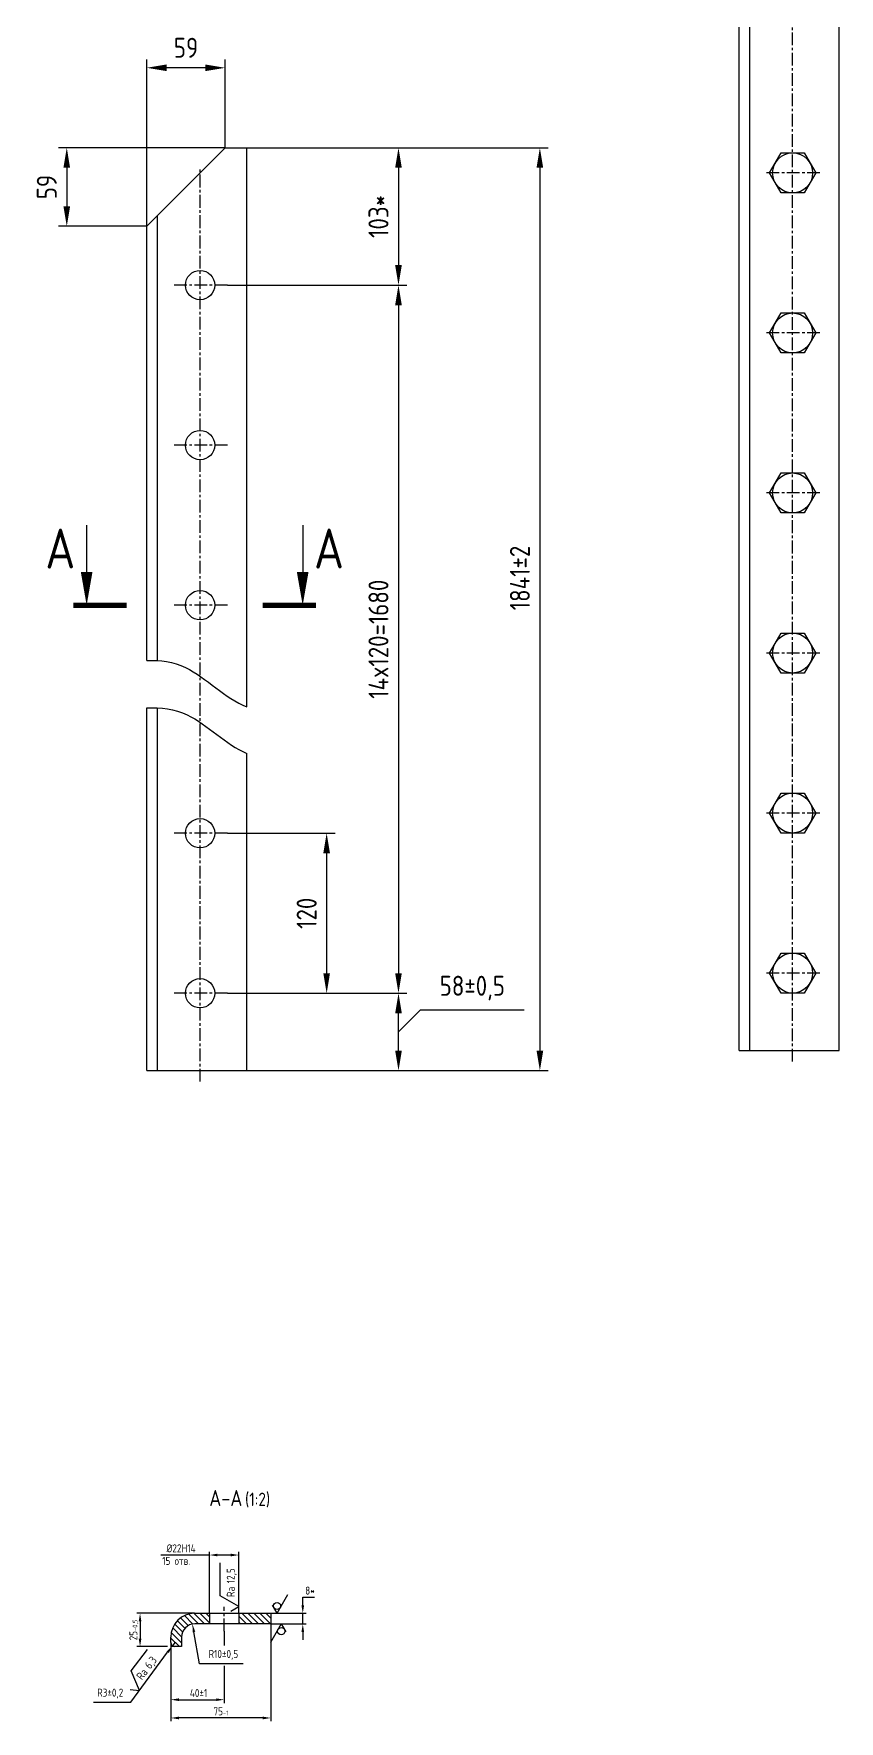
# Model space of a CAD drawing. Header units: millimetres. Extents: x 2257 to 4459, y 1468 to 4205.
# Drawn here: x 3855 to 4459, y 1861 to 3127 of the extents above; entities that cross this region are included whole.
import ezdxf
from ezdxf.enums import TextEntityAlignment as Align

# ---------------------------------------------------------------- set-up
doc = ezdxf.new("R2010")
doc.units = ezdxf.units.MM
doc.header["$LTSCALE"] = 0.3
doc.linetypes.add('CENTER', pattern=[50.8, 31.75, -6.35, 6.35, -6.35])
for name, color, linetype in [('Bord', 1, 'Continuous'), ('Cen', 5, 'CENTER'), ('Cont', 6, 'Continuous'), ('Dim', 7, 'Continuous'), ('Hatch', 2, 'Continuous'), ('Text', 3, 'Continuous'), ('Textb', 6, 'Continuous')]:
    doc.layers.add(name, color=color, linetype=linetype)
doc.styles.add('Style1', font='romans.shx', dxfattribs={"width": 0.8})
doc.dimstyles.new('Lin$0', dxfattribs={"dimtxt": 3, "dimasz": 3, "dimexe": 1.25, "dimexo": 0, "dimgap": 1, "dimtad": 1, "dimtoh": 1, "dimdec": 5, "dimlfac": -1, "dimtxsty": 'Style1', "dimcen": 2.5, "dimclrt": 3, "dimaunit": 1, "dimadec": 0, "dimazin": 0, "dimtfac": 1, "dimtdec": 5, "dimtmove": 0, "dimatfit": 3, "dimldrblk": 'NONE', "dimfxl": 1, "dimarcsym": 0})
doc.dimstyles.new('Lin_5$0', dxfattribs={"dimscale": 5, "dimtxt": 3, "dimasz": 3, "dimexe": 1.25, "dimexo": 0, "dimgap": 1.5, "dimtad": 1, "dimtoh": 1, "dimtxsty": 'Style1', "dimcen": 2.5, "dimclrt": 3, "dimadec": 0, "dimazin": 0, "dimtfac": 1, "dimtmove": 0, "dimatfit": 3, "dimldrblk": 'DOT', "dimfxl": 1, "dimarcsym": 0})
doc.dimstyles.new('Lin_5$4', dxfattribs={"dimscale": 5, "dimtxt": 3, "dimasz": 3, "dimexe": 1.25, "dimexo": 0, "dimgap": 1.5, "dimtad": 1, "dimtoh": 1, "dimtxsty": 'Style1', "dimcen": 2.5, "dimclrt": 3, "dimadec": 0, "dimazin": 0, "dimtfac": 1, "dimtmove": 0, "dimatfit": 3, "dimldrblk": 'DOT', "dimfxl": 1, "dimarcsym": 0})

# ---------------------------------------------------------------- blocks, each defined once
blk = doc.blocks.new('*D65')
at = {"layer": 'Defpoints', "color": 0, "transparency": 16777216}
for p in [(4032.5, 1942.3), (4056.5, 1942.3), (4032.5, 1934.3)]:
    blk.add_point(p, dxfattribs=at)
at = {"layer": 'Dim', "color": 0, "lineweight": -2, "transparency": 16777216}
for p, q in [((4056.5, 1948.3), (4056.5, 1954.3)), ((4056.5, 1954.3), (4065.3, 1954.3)), ((4032.5, 1942.3), (4059, 1942.3)), ((4056.5, 1934.3), (4056.5, 1942.3)), ((4032.5, 1934.3), (4059, 1934.3)), ((4056.5, 1928.3), (4056.5, 1922.3))]:
    blk.add_line(p, q, dxfattribs=at)
at = {"layer": 'Dim', "color": 0, "transparency": 16777216}
for points in [[(4055.5, 1948.3), (4057.5, 1948.3), (4056.5, 1942.3)], [(4055.5, 1928.3), (4057.5, 1928.3), (4056.5, 1934.3)]]:
    blk.add_solid(points, dxfattribs=at)
at = {"layer": 'Dim', "color": 3, "transparency": 16777216, "insert": (4061.9, 1959.3), "char_height": 6, "attachment_point": 5, "style": 'Style1'}
blk.add_mtext('8*', dxfattribs=at)
blk = doc.blocks.new('_None')
blk = doc.blocks.new('sherISO_09')
at = {"layer": 'Text'}
for q in [(4.04, 7), (-1.73, 3)]:
    blk.add_line((0, 0), q, dxfattribs=at)
blk.add_circle((0, 2.71), 1.35, dxfattribs=at)
blk = doc.blocks.new('*D66')
at = {"layer": 'Defpoints', "color": 0, "transparency": 16777216}
for p in [(3986.5, 1986), (3986.5, 1942.3), (4008.5, 1942.3)]:
    blk.add_point(p, dxfattribs=at)
at = {"layer": 'Dim', "color": 0, "lineweight": -2, "transparency": 16777216}
for p, q in [((3986.5, 1942.3), (3986.5, 1988.5)), ((4008.5, 1942.3), (4008.5, 1988.5)), ((3986.5, 1986), (3950, 1986)), ((4002.5, 1986), (3992.5, 1986))]:
    blk.add_line(p, q, dxfattribs=at)
at = {"layer": 'Dim', "color": 0, "transparency": 16777216}
for points in [[(3992.5, 1987), (3992.5, 1985), (3986.5, 1986)], [(4002.5, 1987), (4002.5, 1985), (4008.5, 1986)]]:
    blk.add_solid(points, dxfattribs=at)
at = {"layer": 'Dim', "color": 3, "transparency": 16777216, "insert": (3965.2, 1991), "char_height": 6, "attachment_point": 5, "style": 'Style1'}
blk.add_mtext('%%C22H14', dxfattribs=at)
blk = doc.blocks.new('*D67')
at = {"layer": 'Defpoints', "color": 0, "transparency": 16777216}
for p in [(3957.5, 1920.3), (3997.5, 1901.9), (3997.5, 1877.5)]:
    blk.add_point(p, dxfattribs=at)
at = {"layer": 'Dim', "color": 0, "lineweight": -2, "transparency": 16777216}
for p, q in [((3957.5, 1920.3), (3957.5, 1875)), ((3997.5, 1901.9), (3997.5, 1875)), ((3963.5, 1877.5), (3991.5, 1877.5))]:
    blk.add_line(p, q, dxfattribs=at)
at = {"layer": 'Dim', "color": 0, "transparency": 16777216}
for points in [[(3963.5, 1878.5), (3963.5, 1876.5), (3957.5, 1877.5)], [(3991.5, 1878.5), (3991.5, 1876.5), (3997.5, 1877.5)]]:
    blk.add_solid(points, dxfattribs=at)
at = {"layer": 'Dim', "color": 3, "transparency": 16777216, "insert": (3978.3, 1882.5), "char_height": 6, "attachment_point": 5, "style": 'Style1'}
blk.add_mtext('40±1', dxfattribs=at)
blk = doc.blocks.new('*D68')
at = {"layer": 'Defpoints', "color": 0, "transparency": 16777216}
for p in [(4032.5, 1934.3), (3957.5, 1920.3), (3957.5, 1863.8)]:
    blk.add_point(p, dxfattribs=at)
at = {"layer": 'Dim', "color": 0, "lineweight": -2, "transparency": 16777216}
for p, q in [((4032.5, 1934.3), (4032.5, 1861.3)), ((3957.5, 1920.3), (3957.5, 1861.3)), ((4026.5, 1863.8), (3963.5, 1863.8))]:
    blk.add_line(p, q, dxfattribs=at)
at = {"layer": 'Dim', "color": 0, "transparency": 16777216}
for points in [[(3963.5, 1864.8), (3963.5, 1862.8), (3957.5, 1863.8)], [(4026.5, 1864.8), (4026.5, 1862.8), (4032.5, 1863.8)]]:
    blk.add_solid(points, dxfattribs=at)
at = {"layer": 'Dim', "color": 3, "transparency": 16777216, "insert": (3995.1, 1868.8), "char_height": 6, "attachment_point": 5, "style": 'Style1'}
blk.add_mtext('75{\\H0.58333x;\\S^ -1;}', dxfattribs=at)
blk = doc.blocks.new('sherISO_03')
at = {"layer": 'Text'}
blk.add_line((4.04, 7), (14.12, 7), dxfattribs=at)
blk.add_lwpolyline([(-1.73, 3), (0, 0), (4.04, 7)], dxfattribs=at)
at = {"layer": 'Text', "style": 'Style1', "width": 0.8}
blk.add_text('Ra', height=3, dxfattribs=at).set_placement((3.58, 1.5))
blk.add_attdef('6,3', (8.73, 1.5), '', height=3, dxfattribs=at)
blk = doc.blocks.new('*D69')
at = {"layer": 'Defpoints', "color": 0, "transparency": 16777216}
for p in [(3975, 1942.3), (3934.4, 1917.3), (3953.5, 1917.3)]:
    blk.add_point(p, dxfattribs=at)
at = {"layer": 'Dim', "color": 0, "lineweight": -2, "transparency": 16777216}
for p, q in [((3975, 1942.3), (3931.9, 1942.3)), ((3934.4, 1936.3), (3934.4, 1923.3)), ((3953.5, 1917.3), (3931.9, 1917.3))]:
    blk.add_line(p, q, dxfattribs=at)
at = {"layer": 'Dim', "color": 0, "transparency": 16777216}
for points in [[(3933.4, 1936.3), (3935.4, 1936.3), (3934.4, 1942.3)], [(3933.4, 1923.3), (3935.4, 1923.3), (3934.4, 1917.3)]]:
    blk.add_solid(points, dxfattribs=at)
at = {"layer": 'Dim', "color": 3, "transparency": 16777216, "insert": (3929.4, 1929.8), "char_height": 6, "attachment_point": 5, "rotation": 90, "style": 'Style1'}
blk.add_mtext('25{\\H0.58333x;\\S^ -0,5;}', dxfattribs=at)
blk = doc.blocks.new('ZNAK02')
at = {"layer": 'Textb', "style": 'Style1', "width": 0.8}
blk.add_attdef('А-А', text='', height=6, dxfattribs=at).set_placement((13.92, -0.06), align=Align.RIGHT)
blk.add_attdef('SC(1)', (14.94, -0.06), '', height=5, dxfattribs=at)
blk = doc.blocks.new('sherISO_01')
at = {"layer": 'Text'}
blk.add_line((4.04, 7), (16.36, 7), dxfattribs=at)
blk.add_lwpolyline([(-1.73, 3), (0, 0), (4.04, 7)], dxfattribs=at)
at = {"layer": 'Text', "style": 'Style1', "width": 0.8}
blk.add_text('Ra', height=3, dxfattribs=at).set_placement((3.58, 1.5))
blk.add_attdef('12,5', (8.73, 1.5), '', height=3, dxfattribs=at)
blk = doc.blocks.new('*D70')
at = {"layer": 'Defpoints', "color": 0, "transparency": 16777216}
for p in [(3939.4, 3101.2), (3998.3, 3041.2), (3939.4, 2982.4)]:
    blk.add_point(p, dxfattribs=at)
at = {"layer": 'Dim', "color": 0, "lineweight": -2, "transparency": 16777216}
for p, q in [((3939.4, 2982.4), (3939.4, 3107.5)), ((3983.3, 3101.2), (3954.4, 3101.2)), ((3998.3, 3041.2), (3998.3, 3107.5))]:
    blk.add_line(p, q, dxfattribs=at)
at = {"layer": 'Dim', "color": 0, "transparency": 16777216}
for points in [[(3954.4, 3103.7), (3954.4, 3098.7), (3939.4, 3101.2)], [(3983.3, 3103.7), (3983.3, 3098.7), (3998.3, 3101.2)]]:
    blk.add_solid(points, dxfattribs=at)
at = {"layer": 'Dim', "color": 3, "transparency": 16777216, "insert": (3968.9, 3116.2), "char_height": 15, "attachment_point": 5, "style": 'Style1'}
blk.add_mtext('59', dxfattribs=at)
blk = doc.blocks.new('_Dot')
at = {"color": 0, "linetype": 'ByBlock', "lineweight": -2}
blk.add_line((-0.5, 0), (-1, 0), dxfattribs=at)
at = {"color": 0, "linetype": 'ByBlock', "const_width": 0.5}
blk.add_lwpolyline([(-0.25, 0, 1), (0.25, 0, 1)], format="xyb", close=True, dxfattribs=at)
blk = doc.blocks.new('*D71')
at = {"layer": 'Defpoints', "color": 0, "transparency": 16777216}
for p in [(3998.3, 3041.2), (3879.4, 2982.4), (3939.4, 2982.4)]:
    blk.add_point(p, dxfattribs=at)
at = {"layer": 'Dim', "color": 0, "lineweight": -2, "transparency": 16777216}
for p, q in [((3998.3, 3041.2), (3873.2, 3041.2)), ((3879.4, 3026.2), (3879.4, 2997.4)), ((3939.4, 2982.4), (3873.2, 2982.4))]:
    blk.add_line(p, q, dxfattribs=at)
at = {"layer": 'Dim', "color": 0, "transparency": 16777216}
for points in [[(3876.9, 3026.2), (3881.9, 3026.2), (3879.4, 3041.2)], [(3876.9, 2997.4), (3881.9, 2997.4), (3879.4, 2982.4)]]:
    blk.add_solid(points, dxfattribs=at)
at = {"layer": 'Dim', "color": 3, "transparency": 16777216, "insert": (3864.4, 3011.8), "char_height": 15, "attachment_point": 5, "rotation": 90, "style": 'Style1'}
blk.add_mtext('59', dxfattribs=at)
blk = doc.blocks.new('*D72')
at = {"layer": 'Defpoints', "color": 0, "transparency": 16777216}
for p in [(4014.4, 3041.2), (3999.9, 2938.2), (4128.3, 2938.2)]:
    blk.add_point(p, dxfattribs=at)
at = {"layer": 'Dim', "color": 0, "lineweight": -2, "transparency": 16777216}
for p, q in [((4014.4, 3041.2), (4134.5, 3041.2)), ((4128.3, 3026.2), (4128.3, 2953.2)), ((3999.9, 2938.2), (4134.5, 2938.2))]:
    blk.add_line(p, q, dxfattribs=at)
at = {"layer": 'Dim', "color": 0, "transparency": 16777216}
for points in [[(4125.8, 3026.2), (4130.8, 3026.2), (4128.3, 3041.2)], [(4125.8, 2953.2), (4130.8, 2953.2), (4128.3, 2938.2)]]:
    blk.add_solid(points, dxfattribs=at)
at = {"layer": 'Dim', "color": 3, "transparency": 16777216, "insert": (4113.3, 2989.7), "char_height": 15, "attachment_point": 5, "rotation": 90, "style": 'Style1'}
blk.add_mtext('103*', dxfattribs=at)
blk = doc.blocks.new('*D73')
at = {"layer": 'Defpoints', "color": 0, "transparency": 16777216}
for p in [(3999.9, 2527.2), (3999.9, 2407.2), (4074.4, 2407.2)]:
    blk.add_point(p, dxfattribs=at)
at = {"layer": 'Dim', "color": 0, "lineweight": -2, "transparency": 16777216}
for p, q in [((3999.9, 2527.2), (4080.7, 2527.2)), ((4074.4, 2512.2), (4074.4, 2422.2)), ((3999.9, 2407.2), (4080.7, 2407.2))]:
    blk.add_line(p, q, dxfattribs=at)
at = {"layer": 'Dim', "color": 0, "transparency": 16777216}
for points in [[(4071.9, 2512.2), (4076.9, 2512.2), (4074.4, 2527.2)], [(4071.9, 2422.2), (4076.9, 2422.2), (4074.4, 2407.2)]]:
    blk.add_solid(points, dxfattribs=at)
at = {"layer": 'Dim', "color": 3, "transparency": 16777216, "insert": (4059.4, 2467.2), "char_height": 15, "attachment_point": 5, "rotation": 90, "style": 'Style1'}
blk.add_mtext('120', dxfattribs=at)
blk = doc.blocks.new('*D74')
at = {"layer": 'Defpoints', "color": 0, "transparency": 16777216}
for p in [(3999.9, 2938.2), (3999.9, 2407.2), (4128.3, 2407.2)]:
    blk.add_point(p, dxfattribs=at)
at = {"layer": 'Dim', "color": 0, "lineweight": -2, "transparency": 16777216}
for p, q in [((3999.9, 2938.2), (4134.5, 2938.2)), ((4128.3, 2923.2), (4128.3, 2422.2)), ((3999.9, 2407.2), (4134.5, 2407.2))]:
    blk.add_line(p, q, dxfattribs=at)
at = {"layer": 'Dim', "color": 0, "transparency": 16777216}
for points in [[(4125.8, 2923.2), (4130.8, 2923.2), (4128.3, 2938.2)], [(4125.8, 2422.2), (4130.8, 2422.2), (4128.3, 2407.2)]]:
    blk.add_solid(points, dxfattribs=at)
at = {"layer": 'Dim', "color": 3, "transparency": 16777216, "insert": (4113.3, 2672.7), "char_height": 15, "attachment_point": 5, "rotation": 90, "style": 'Style1'}
blk.add_mtext('14x120=1680', dxfattribs=at)
blk = doc.blocks.new('*D75')
at = {"layer": 'Defpoints', "color": 0, "transparency": 16777216}
for p in [(3999.9, 2407.2), (4128.3, 2407.2), (4014.4, 2349.2)]:
    blk.add_point(p, dxfattribs=at)
at = {"layer": 'Dim', "color": 0, "lineweight": -2, "transparency": 16777216}
for p, q in [((3999.9, 2407.2), (4134.5, 2407.2)), ((4128.3, 2378.2), (4144.8, 2394.7)), ((4128.3, 2364.2), (4128.3, 2392.2)), ((4144.8, 2394.7), (4222.6, 2394.7)), ((4014.4, 2349.2), (4134.5, 2349.2))]:
    blk.add_line(p, q, dxfattribs=at)
at = {"layer": 'Dim', "color": 0, "transparency": 16777216}
for points in [[(4125.8, 2392.2), (4130.8, 2392.2), (4128.3, 2407.2)], [(4125.8, 2364.2), (4130.8, 2364.2), (4128.3, 2349.2)]]:
    blk.add_solid(points, dxfattribs=at)
at = {"layer": 'Dim', "color": 3, "transparency": 16777216, "insert": (4183.7, 2411.1), "char_height": 15, "attachment_point": 5, "style": 'Style1'}
blk.add_mtext('58±0,5', dxfattribs=at)
blk = doc.blocks.new('*D76')
at = {"layer": 'Defpoints', "color": 0, "transparency": 16777216}
for p in [(4014.4, 3041.2), (4014.4, 2349.2), (4234.4, 2349.2)]:
    blk.add_point(p, dxfattribs=at)
at = {"layer": 'Dim', "color": 0, "lineweight": -2, "transparency": 16777216}
for p, q in [((4014.4, 3041.2), (4240.6, 3041.2)), ((4234.4, 3026.2), (4234.4, 2364.2)), ((4014.4, 2349.2), (4240.6, 2349.2))]:
    blk.add_line(p, q, dxfattribs=at)
at = {"layer": 'Dim', "color": 0, "transparency": 16777216}
for points in [[(4231.9, 3026.2), (4236.9, 3026.2), (4234.4, 3041.2)], [(4231.9, 2364.2), (4236.9, 2364.2), (4234.4, 2349.2)]]:
    blk.add_solid(points, dxfattribs=at)
at = {"layer": 'Dim', "color": 3, "transparency": 16777216, "insert": (4219.4, 2718.6), "char_height": 15, "attachment_point": 5, "rotation": 90, "style": 'Style1'}
blk.add_mtext('1841±2', dxfattribs=at)
blk = doc.blocks.new('razrez05')
at = {"layer": 'Text', "const_width": 0.8}
blk.add_lwpolyline([(-2, 0), (6, 0)], dxfattribs=at)
at = {"layer": 'Text'}
blk.add_lwpolyline([(0, 0, 0, 1.76, 0), (0, -5, 1.76, 1.76, 0)], format="xyseb", dxfattribs=at)
blk.add_lwpolyline([(0, -12), (0, -5)], dxfattribs=at)
at = {"layer": 'Textb', "style": 'Style1', "width": 0.8}
blk.add_attdef('А', text='', height=6, dxfattribs=at).set_placement((-1.7, -11.5, 39), align=Align.RIGHT)
blk = doc.blocks.new('razrez06')
at = {"layer": 'Text', "const_width": 0.8}
blk.add_lwpolyline([(2, 0), (-6, 0)], dxfattribs=at)
at = {"layer": 'Text'}
blk.add_lwpolyline([(0, 0, 0, 1.76, 0), (0, -5, 1.76, 1.76, 0)], format="xyseb", dxfattribs=at)
blk.add_lwpolyline([(0, -12), (0, -5)], dxfattribs=at)
at = {"layer": 'Textb', "style": 'Style1', "width": 0.8}
blk.add_attdef('А', (1.7, -11.5), '', height=6, dxfattribs=at)
blk = doc.blocks.new('*D77')
at = {"layer": 'Defpoints', "color": 0, "transparency": 16777216}
for p in [(3958.7, 1917.9), (3960.5, 1920.3)]:
    blk.add_point(p, dxfattribs=at)
at = {"layer": 'Dim', "color": 0, "lineweight": -2, "transparency": 16777216}
for p, q in [((3927.5, 1875.6), (3955.1, 1913.1)), ((3960.5, 1920.3), (3958.7, 1917.9)), ((3899.4, 1875.6), (3927.5, 1875.6))]:
    blk.add_line(p, q, dxfattribs=at)
at = {"layer": 'Dim', "color": 0, "transparency": 16777216}
blk.add_solid([(3954.3, 1913.7), (3956, 1912.5), (3958.7, 1917.9)], dxfattribs=at)
at = {"layer": 'Dim', "color": 3, "transparency": 16777216, "insert": (3912, 1882.1), "char_height": 6, "attachment_point": 5, "style": 'Style1'}
blk.add_mtext('R3±0,2', dxfattribs=at)
blk = doc.blocks.new('*D78')
at = {"layer": 'Defpoints', "color": 0, "transparency": 16777216}
for p in [(3973.7, 1934.2), (3975.5, 1924.3)]:
    blk.add_point(p, dxfattribs=at)
at = {"layer": 'Dim', "color": 0, "lineweight": -2, "transparency": 16777216}
for p, q in [((3979, 1904.5), (3974.8, 1928.3)), ((4011.8, 1904.5), (3979, 1904.5))]:
    blk.add_line(p, q, dxfattribs=at)
at = {"layer": 'Dim', "color": 0, "transparency": 16777216}
blk.add_solid([(3975.8, 1928.5), (3973.8, 1928.1), (3973.7, 1934.2)], dxfattribs=at)
at = {"layer": 'Dim', "color": 3, "transparency": 16777216, "insert": (3996.9, 1911.1), "char_height": 6, "attachment_point": 5, "style": 'Style1'}
blk.add_mtext('R10±0,5', dxfattribs=at)

msp = doc.modelspace()

# ---------------------------------------------------------------- hatches: boundary and pattern name
at = {"layer": 'Hatch'}
h = msp.add_hatch(dxfattribs=at)
h.set_pattern_fill('ANSI31', color=256, angle=-90)
h.set_pattern_definition([(315, (7079.6506, -937.9913), (2.245064, 2.245064), [])])
h.paths.add_polyline_path([(4032.477296, 1942.34715), (4032.477296, 1934.34715), (4008.477296, 1934.34715), (4008.477296, 1942.34715)])
h.paths.add_polyline_path([(3986.477296, 1942.34715), (3986.477296, 1934.34715), (3975.477296, 1934.34715, 0.4142135624), (3965.477296, 1924.34715), (3965.477296, 1917.34715), (3960.477296, 1917.34715, -0.4142135624), (3957.477296, 1920.34715), (3957.477296, 1924.34715, -0.4142135624), (3975.477296, 1942.34715)])

# ---------------------------------------------------------------- linework, layer by layer
at = {"layer": 'Bord'}
for points, knots in [([(3939.4454, 2656.729892), (3949.59066, 2657.256605), (3975.961939, 2653.233051), (3998.179624, 2628.212911), (4014.4454, 2622.073995)], [75.311898421, 75.311898421, 75.311898421, 75.311898421, 107.2652859115, 161.7653728714, 161.7653728714, 161.7653728714, 161.7653728714]), ([(3939.4454, 2621.204126), (3950.030886, 2621.918714), (3976.436662, 2618.21048), (3998.697364, 2593.548733), (4014.4454, 2587.102764)], [74.0292530904, 74.0292530904, 74.0292530904, 74.0292530904, 107.2652859115, 160.3940042778, 160.3940042778, 160.3940042778, 160.3940042778])]:
    msp.add_open_spline(points, degree=3, knots=knots, dxfattribs=at)
at = {"layer": 'Cen'}
for p, q in [((4424.060418, 2356.104017), (4424.060418, 4189.369047)), ((3979.445399, 2340.978123), (3979.445399, 3025.238798)), ((4444.560418, 3022.369047), (4403.560418, 3022.369047)), ((3999.945399, 2938.238798), (3958.945399, 2938.238798)), ((4444.560418, 2902.369047), (4403.560418, 2902.369047)), ((3999.945399, 2818.238798), (3958.945399, 2818.238798)), ((4444.560418, 2782.369047), (4403.560418, 2782.369047)), ((3999.945399, 2698.238798), (3958.945399, 2698.238798)), ((4444.560418, 2662.369047), (4403.560418, 2662.369047)), ((4444.560418, 2542.369047), (4403.560418, 2542.369047)), ((3999.945399, 2527.243153), (3958.945399, 2527.243153)), ((4444.560418, 2422.369047), (4403.560418, 2422.369047)), ((3999.945399, 2407.243153), (3958.945399, 2407.243153)), ((3997.477296, 1928.828733), (3997.477296, 1947.243688))]:
    msp.add_line(p, q, dxfattribs=at)
at = {"layer": 'Cont'}
for p, q in [((4459.060419, 2364.369047), (4459.060419, 4205.369047)), ((4392.060419, 2364.369047), (4392.060419, 4154.54062)), ((4384.060419, 2364.369047), (4384.060419, 4146.54062)), ((3998.273827, 3041.238798), (3939.4454, 2982.410371)), ((3998.273827, 3041.238798), (4014.4454, 3041.238798)), ((4014.4454, 2622.073995), (4014.4454, 3041.238798)), ((4406.73991, 3022.369047), (4415.400164, 3037.369047)), ((4415.400164, 3037.369047), (4432.720672, 3037.369047)), ((4432.720672, 3037.369047), (4441.380926, 3022.369047)), ((4415.400164, 3007.369047), (4406.73991, 3022.369047)), ((4441.380926, 3022.369047), (4432.720672, 3007.369047)), ((4432.720672, 3007.369047), (4415.400164, 3007.369047)), ((3947.4454, 2656.707155), (3947.4454, 2990.410371)), ((3939.4454, 2656.729892), (3939.4454, 2982.410371)), ((4406.73991, 2902.369047), (4415.400164, 2917.369047)), ((4415.400164, 2917.369047), (4432.720672, 2917.369047)), ((4432.720672, 2917.369047), (4441.380926, 2902.369047)), ((4415.400164, 2887.369047), (4406.73991, 2902.369047)), ((4441.380926, 2902.369047), (4432.720672, 2887.369047)), ((4432.720672, 2887.369047), (4415.400164, 2887.369047)), ((4406.73991, 2782.369047), (4415.400164, 2797.369047)), ((4415.400164, 2797.369047), (4432.720672, 2797.369047)), ((4432.720672, 2797.369047), (4441.380926, 2782.369047)), ((4415.400164, 2767.369047), (4406.73991, 2782.369047)), ((4441.380926, 2782.369047), (4432.720672, 2767.369047)), ((4432.720672, 2767.369047), (4415.400164, 2767.369047)), ((4406.73991, 2662.369047), (4415.400164, 2677.369047)), ((4415.400164, 2677.369047), (4432.720672, 2677.369047)), ((4432.720672, 2677.369047), (4441.380926, 2662.369047)), ((4415.400164, 2647.369047), (4406.73991, 2662.369047)), ((4441.380926, 2662.369047), (4432.720672, 2647.369047)), ((4432.720672, 2647.369047), (4415.400164, 2647.369047)), ((3939.4454, 2349.243153), (3939.4454, 2621.204126)), ((3947.4454, 2349.243153), (3947.4454, 2621.317575)), ((4014.4454, 2349.243153), (4014.4454, 2587.102764)), ((4406.73991, 2542.369047), (4415.400164, 2557.369047)), ((4415.400164, 2557.369047), (4432.720672, 2557.369047)), ((4432.720672, 2557.369047), (4441.380926, 2542.369047)), ((4415.400164, 2527.369047), (4406.73991, 2542.369047)), ((4441.380926, 2542.369047), (4432.720672, 2527.369047)), ((4432.720672, 2527.369047), (4415.400164, 2527.369047)), ((4406.73991, 2422.369047), (4415.400164, 2437.369047)), ((4415.400164, 2437.369047), (4432.720672, 2437.369047)), ((4432.720672, 2437.369047), (4441.380926, 2422.369047)), ((4415.400164, 2407.369047), (4406.73991, 2422.369047)), ((4441.380926, 2422.369047), (4432.720672, 2407.369047)), ((4432.720672, 2407.369047), (4415.400164, 2407.369047)), ((4384.060418, 2364.369047), (4459.060418, 2364.369047)), ((3939.445399, 2349.243153), (4014.445399, 2349.243153)), ((3975.477296, 1942.34715), (4032.477296, 1942.34715)), ((3986.477296, 1942.34715), (3986.477296, 1934.34715)), ((4008.477296, 1942.34715), (4008.477296, 1934.34715)), ((4032.477296, 1942.34715), (4032.477296, 1934.34715)), ((3957.477296, 1920.34715), (3957.477296, 1924.34715)), ((3965.477296, 1924.34715), (3965.477296, 1917.34715)), ((4032.477296, 1934.34715), (3975.477296, 1934.34715)), ((3965.477296, 1917.34715), (3960.477296, 1917.34715))]:
    msp.add_line(p, q, dxfattribs=at)
for centre, radius in [((4424.060418, 3022.369047), 15), ((3979.445399, 2938.238798), 11), ((4424.060418, 2902.369047), 15), ((3979.445399, 2818.238798), 11), ((4424.060418, 2782.369047), 15), ((3979.445399, 2698.238798), 11), ((4424.060418, 2662.369047), 15), ((4424.060418, 2542.369047), 15), ((3979.445399, 2527.243153), 11), ((4424.060418, 2422.369047), 15), ((3979.445399, 2407.243153), 11)]:
    msp.add_circle(centre, radius, dxfattribs=at)
for centre, radius, start, end in [((3975.477296, 1924.34715), 18, 90, 180), ((3975.477296, 1924.34715), 10, 90, 180), ((3960.477296, 1920.34715), 3, 180, 270)]:
    msp.add_arc(centre, radius, start, end, dxfattribs=at)
at = {"layer": 'Dim'}
for p, q in [((3997.477296, 1928.828733), (3997.477296, 1918.02357)), ((3954.95895, 1917.34715), (3953.438176, 1917.34715)), ((3960.477296, 1917.34715), (3957.111437, 1917.34715)), ((3957.477296, 1920.34715), (3957.477296, 1914.964549)), ((3997.477296, 1902.905325), (3997.477296, 1901.893468))]:
    msp.add_line(p, q, dxfattribs=at)

# ---------------------------------------------------------------- block references
ref = msp.add_blockref('razrez05', (3894.311108, 2698.238798), dxfattribs=dict(at, xscale=-5, yscale=5, zscale=5, rotation=180))
ref.add_attrib('А', 'А', dxfattribs={"layer": 'Textb', "height": 30, "style": 'Style1', "width": 0.8}).set_placement((3885.811108, 2725.732875, 195), align=Align.RIGHT)
ref = msp.add_blockref('razrez06', (4056.417353, 2698.238798), dxfattribs=dict(at, xscale=-5, yscale=5, zscale=5, rotation=180))
ref.add_attrib('А', 'А', (4064.917353, 2725.738798), dxfattribs={"layer": 'Textb', "height": 30, "style": 'Style1', "width": 0.8})
at = {"layer": 'Dim', "xscale": 2, "yscale": 2, "zscale": 2}
msp.add_blockref('ZNAK02', (3983.301289, 2022.871783), dxfattribs=at).add_auto_attribs({'А-А': 'А-А', 'SC(1)': '(1:2)'})
for name, p, rotation, values in [('sherISO_01', (4008.477296, 1947.356287), 89.99999999999999, {'12,5': '12,5'}), ('sherISO_03', (3933.946876, 1884.278489), 52.82786139696474, {'6,3': '6,3'})]:
    msp.add_blockref(name, p, dxfattribs=dict(at, rotation=rotation)).add_auto_attribs(values)
msp.add_blockref('sherISO_09', (4037.161689, 1942.34715), dxfattribs=at)
at = {"layer": 'Dim', "xscale": 2, "yscale": 2, "zscale": 2, "rotation": 180}
msp.add_blockref('sherISO_09', (4040.325426, 1934.34715), dxfattribs=at)

# ---------------------------------------------------------------- texts
at = {"layer": 'Text', "color": 3, "style": 'Style1', "width": 0.8}
msp.add_text('15 отв.', height=6, dxfattribs=at).set_placement((3950.991827, 1978.593819))

# ---------------------------------------------------------------- dimensions: what is measured, and where the dimension line sits
at = {"layer": 'Dim'}
dim = msp.add_linear_dim(base=(3939.4454, 3101.238798), p1=(3998.273827, 3041.238798), p2=(3939.4454, 2982.410371), dimstyle='Lin_5$0', override={"dimdec": 0}, dxfattribs=at)
dim.commit()
dim.dimension.update_dxf_attribs({"geometry": '*D70', "text_midpoint": (3968.859613, 3116.238798)})
dim = msp.add_linear_dim(base=(3879.4454, 2982.410371), p1=(3998.273827, 3041.238798), p2=(3939.4454, 2982.410371), angle=90, dimstyle='Lin_5$0', override={"dimdec": 0}, dxfattribs=at)
dim.commit()
dim.dimension.update_dxf_attribs({"geometry": '*D71', "text_midpoint": (3864.4454, 3011.824584)})
for base, p1, p2, text, picture, middle in [((4128.291731, 2938.238798), (4014.4454, 3041.238798), (3999.945399, 2938.238798), '<>*', '*D72', (4113.291731, 2989.738798)), ((4128.291731, 2407.243153), (3999.945399, 2938.238798), (3999.945399, 2407.243153), '14x120=1680', '*D74', (4113.291731, 2672.740975))]:
    dim = msp.add_linear_dim(base=base, p1=p1, p2=p2, angle=90, text=text, dimstyle='Lin_5$0', dxfattribs=at)
    dim.commit()
    dim.dimension.update_dxf_attribs({"geometry": picture, "text_midpoint": middle})
dim = msp.add_linear_dim(base=(4234.393478, 2349.243153), p1=(4014.4454, 3041.238798), p2=(4014.4454, 2349.243153), angle=90, text='1841±2', dimstyle='Lin_5$0', dxfattribs=at)
dim.commit()
dim.dimension.update_dxf_attribs({"geometry": '*D76', "text_midpoint": (4234.393478, 2718.610522), "dimtype": 160})
dim = msp.add_linear_dim(base=(4074.445401, 2407.243153), p1=(3999.945399, 2527.243153), p2=(3999.945399, 2407.243153), angle=90, dimstyle='Lin_5$0', dxfattribs=at)
dim.commit()
dim.dimension.update_dxf_attribs({"geometry": '*D73', "text_midpoint": (4059.445401, 2467.243153)})
for base, p1, p2, angle, text, dimstyle, override, picture, middle in [((4128.291731, 2407.243153), (4014.4454, 2349.243153), (3999.945399, 2407.243153), 90, '<>±0,5', 'Lin_5$0', {"dimtmove": 1}, '*D75', (4152.262831, 2394.671724)), ((3957.477296, 1863.844639), (4032.477296, 1934.34715), (3957.477296, 1920.337193), 180, '<>{\\H0.58333x;\\S^ -1;}', 'Lin$0', {"dimscale": 2}, '*D68', (3995.118954, 1863.844639))]:
    dim = msp.add_linear_dim(base=base, p1=p1, p2=p2, angle=angle, text=text, dimstyle=dimstyle, override=override, dxfattribs=at)
    dim.commit()
    dim.dimension.update_dxf_attribs({"geometry": picture, "text_midpoint": middle, "dimtype": 160})
for base, p1, p2, text, picture, middle in [((3986.477296, 1986.03211), (4008.477296, 1942.34715), (3986.477296, 1942.34715), '%%C<>H14', '*D66', (3965.220153, 1986.03211)), ((3997.477296, 1877.458202), (3957.477296, 1920.34715), (3997.477296, 1901.893468), '<>±1', '*D67', (3978.265566, 1877.458202))]:
    dim = msp.add_linear_dim(base=base, p1=p1, p2=p2, text=text, dimstyle='Lin$0', override={"dimscale": 2}, dxfattribs=at)
    dim.commit()
    dim.dimension.update_dxf_attribs({"geometry": picture, "text_midpoint": middle, "dimtype": 160})
for base, p1, p2, text, override, picture, middle in [((4056.477296, 1942.34715), (4032.477296, 1934.34715), (4032.477296, 1942.34715), '<>*', {"dimscale": 2}, '*D65', (4061.905867, 1959.34715)), ((3934.370046, 1917.34715), (3974.972455, 1942.340069), (3953.547051, 1917.34715), '<>{\\H0.58333x;\\S^ -0,5;}', {"dimscale": 2, "dimdec": 0}, '*D69', (3929.370046, 1929.843609))]:
    dim = msp.add_linear_dim(base=base, p1=p1, p2=p2, angle=90, text=text, dimstyle='Lin$0', override=override, dxfattribs=at)
    dim.commit()
    dim.dimension.update_dxf_attribs({"geometry": picture, "text_midpoint": middle})
for center, mpoint, text, override, picture, middle in [((3975.477296, 1924.34715), (3973.707228, 1934.189246), '<>±0,5', {"dimscale": 2, "dimpost": '', "dimarcsym": 1}, '*D78', (3996.900291, 1904.519965)), ((3960.477296, 1920.34715), (3958.699718, 1917.930495), '<>±0,2', {"dimscale": 2, "dimarcsym": 1}, '*D77', (3911.957608, 1875.553302))]:
    dim = msp.add_radius_dim(center=center, mpoint=mpoint, text=text, dimstyle='Lin_5$4', override=override, dxfattribs=at)
    dim.commit()
    dim.dimension.update_dxf_attribs({"geometry": picture, "text_midpoint": middle, "dimtype": 164})

doc.saveas('drawing.dxf')
